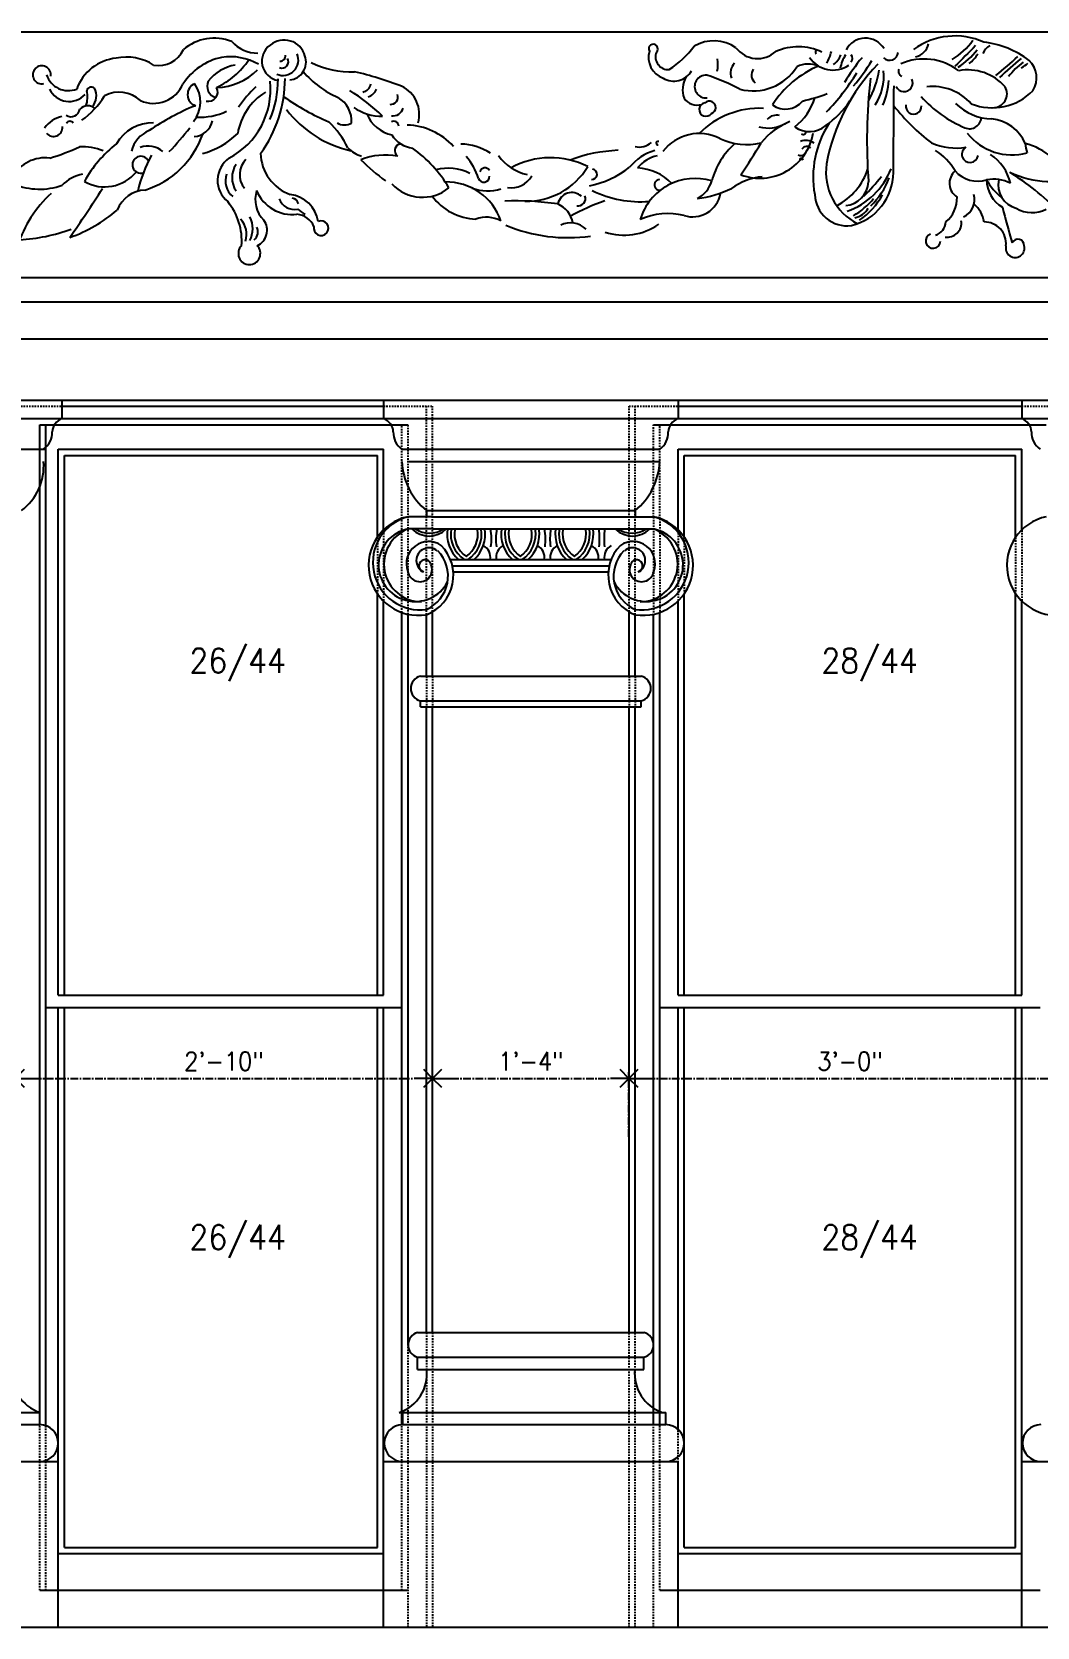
# Model space of a CAD drawing. Header units: inches. Extents: x 10 to 565, y 33 to 838.
# Drawn here: x 383 to 464.8, y 378.8 to 508.8 of the extents above; entities that cross this region are included whole.
import ezdxf

# ---------------------------------------------------------------- set-up
doc = ezdxf.new("R2010")
doc.units = ezdxf.units.IN
doc.header["$LTSCALE"] = 0.5
doc.header["$MEASUREMENT"] = 0
doc.linetypes.add('CENTER', pattern=[2, 1.25, -0.25, 0.25, -0.25])
doc.linetypes.add('HIDDEN', pattern=[0.375, 0.25, -0.125])
for name, color, linetype in [('A-ANNO-DIMS', 7, 'Continuous'), ('A-ANNO-NOTE', 7, 'Continuous'), ('A-ELEV', 2, 'Continuous'), ('A-ELEV-FNSH', 2, 'Continuous'), ('A-GLAZ-PRHT', 3, 'Continuous'), ('A-SECT-MBND', 2, 'Continuous')]:
    doc.layers.add(name, color=color, linetype=linetype)
doc.styles.add('NOTE', font='romans.shx', dxfattribs={"width": 0.9})
doc.dimstyles.new('A5-16$0', dxfattribs={"dimscale": 16, "dimtxt": 0.09375, "dimasz": 0.09375, "dimexe": 0.03125, "dimexo": 0.03125, "dimgap": 0.03125, "dimtad": 1, "dimdec": 4, "dimzin": 3, "dimdsep": 46, "dimlunit": 4, "dimtxsty": 'NOTE', "dimblk1": 'OPEN90', "dimblk2": 'OPEN90', "dimsah": 1, "dimcen": 0.09375, "dimclrd": 256, "dimclre": 256, "dimclrt": 256, "dimaunit": 1, "dimadec": 3, "dimazin": 0, "dimtfac": 0.7, "dimtdec": 4, "dimtmove": 2, "dimatfit": 3, "dimldrblk": 'OPEN90', "dimfxl": 0, "dimfrac": 1, "dimtolj": 1, "dimtzin": 1, "dimlwd": -1, "dimlwe": -1, "dimarcsym": 0})

# ---------------------------------------------------------------- blocks, each defined once
blk = doc.blocks.new('_Open90')
at = {"color": 0, "lineweight": -2}
for p, q in [((0, 0), (-1, 0)), ((-0.5, 0.5), (0, 0)), ((0, 0), (-0.5, -0.5))]:
    blk.add_line(p, q, dxfattribs=at)
blk = doc.blocks.new('*D58')
at = {"layer": 'A-ANNO-DIMS', "linetype": 'CENTER'}
for p, q in [((381.6, 418.76), (381.6, 424.03)), ((415.6, 418.76), (415.6, 424.03)), ((383.1, 423.53), (414.1, 423.53))]:
    blk.add_line(p, q, dxfattribs=at)
at = {"layer": 'Defpoints', "color": 0, "linetype": 'CENTER'}
for p in [(415.6, 423.53), (381.6, 418.26), (415.6, 418.26)]:
    blk.add_point(p, dxfattribs=at)
at = {"layer": 'A-ANNO-DIMS', "linetype": 'CENTER', "xscale": 1.5, "yscale": 1.5, "zscale": 1.5, "rotation": 180}
blk.add_blockref('_Open90', (381.6, 423.53), dxfattribs=at)
at = {"layer": 'A-ANNO-DIMS', "linetype": 'CENTER', "xscale": 1.5, "yscale": 1.5, "zscale": 1.5}
blk.add_blockref('_Open90', (415.6, 423.53), dxfattribs=at)
at = {"layer": 'A-ANNO-DIMS', "linetype": 'CENTER', "insert": (398.6, 424.93), "char_height": 1.5, "attachment_point": 5, "style": 'NOTE'}
blk.add_mtext('\\A1;2\'-10"', dxfattribs=at)
blk = doc.blocks.new('*D59')
at = {"layer": 'A-ANNO-DIMS', "linetype": 'CENTER'}
for p, q in [((415.6, 418.76), (415.6, 424.03)), ((431.6, 418.76), (431.6, 424.03)), ((417.1, 423.53), (430.1, 423.53))]:
    blk.add_line(p, q, dxfattribs=at)
at = {"layer": 'Defpoints', "color": 0, "linetype": 'CENTER'}
for p in [(431.6, 423.53), (415.6, 418.26), (431.6, 418.26)]:
    blk.add_point(p, dxfattribs=at)
at = {"layer": 'A-ANNO-DIMS', "linetype": 'CENTER', "xscale": 1.5, "yscale": 1.5, "zscale": 1.5, "rotation": 180}
blk.add_blockref('_Open90', (415.6, 423.53), dxfattribs=at)
at = {"layer": 'A-ANNO-DIMS', "linetype": 'CENTER', "xscale": 1.5, "yscale": 1.5, "zscale": 1.5}
blk.add_blockref('_Open90', (431.6, 423.53), dxfattribs=at)
at = {"layer": 'A-ANNO-DIMS', "linetype": 'CENTER', "insert": (423.6, 424.93), "char_height": 1.5, "attachment_point": 5, "style": 'NOTE'}
blk.add_mtext('\\A1;1\'-4"', dxfattribs=at)
blk = doc.blocks.new('*D60')
at = {"layer": 'A-ANNO-DIMS', "linetype": 'CENTER'}
for p, q in [((431.6, 418.76), (431.6, 424.03)), ((467.6, 418.76), (467.6, 424.03)), ((433.1, 423.53), (466.1, 423.53))]:
    blk.add_line(p, q, dxfattribs=at)
at = {"layer": 'Defpoints', "color": 0, "linetype": 'CENTER'}
for p in [(467.6, 423.53), (431.6, 418.26), (467.6, 418.26)]:
    blk.add_point(p, dxfattribs=at)
at = {"layer": 'A-ANNO-DIMS', "linetype": 'CENTER', "xscale": 1.5, "yscale": 1.5, "zscale": 1.5, "rotation": 180}
blk.add_blockref('_Open90', (431.6, 423.53), dxfattribs=at)
at = {"layer": 'A-ANNO-DIMS', "linetype": 'CENTER', "xscale": 1.5, "yscale": 1.5, "zscale": 1.5}
blk.add_blockref('_Open90', (467.6, 423.53), dxfattribs=at)
at = {"layer": 'A-ANNO-DIMS', "linetype": 'CENTER', "insert": (449.6, 424.93), "char_height": 1.5, "attachment_point": 5, "style": 'NOTE'}
blk.add_mtext('\\A1;3\'-0"', dxfattribs=at)

msp = doc.modelspace()

# ---------------------------------------------------------------- linework, layer by layer
at = {"layer": 'A-ELEV'}
for p, q in [((333.18405, 508.82499), (562.10601, 508.81635)), ((326.66897, 488.81194), (562.12552, 488.81194)), ((328.16897, 486.81194), (561.26663, 486.81194)), ((330.66897, 483.81194), (559.97829, 483.81194)), ((334.66897, 478.81194), (557.83105, 478.81194)), ((385.40043, 478.81194), (385.40043, 477.31194)), ((411.60043, 478.81194), (411.60043, 477.31194)), ((435.60043, 478.81194), (435.60043, 477.31194)), ((463.60043, 478.81194), (463.60043, 477.31194)), ((334.66897, 477.31194), (557.18688, 477.31194)), ((385.40043, 478.31194), (411.60043, 478.31194)), ((435.60043, 478.31194), (463.60043, 478.31194)), ((383.60043, 476.81194), (413.60043, 476.81194)), ((383.60043, 395.31194), (383.60043, 476.81194)), ((384.10043, 395.22616), (384.10043, 476.81194)), ((433.60043, 476.81194), (465.60043, 476.81194)), ((336.16897, 474.81194), (384.10043, 474.81194)), ((413.10043, 474.81194), (434.10043, 474.81194)), ((413.60043, 473.81194), (434.10043, 473.81194)), ((415.10043, 469.81194), (432.10043, 469.81194)), ((415.10043, 469.81194), (415.10043, 469.31194)), ((432.10043, 469.81194), (432.10043, 469.31194)), ((415.60043, 469.31194), (413.60043, 469.31194)), ((415.60043, 468.31194), (413.60043, 468.31194)), ((415.60043, 469.31194), (431.60043, 469.31194)), ((415.60043, 468.31194), (431.60043, 468.31194)), ((431.60043, 469.31194), (433.60043, 469.31194)), ((431.60043, 468.31194), (433.60043, 468.31194)), ((417.05725, 465.81194), (430.1436, 465.81194)), ((417.21096, 465.31194), (429.9899, 465.31194)), ((417.28625, 464.81194), (429.9146, 464.81194)), ((415.60043, 456.31194), (415.60043, 461.57113)), ((431.60043, 456.31194), (431.60043, 461.57113)), ((413.10043, 395.31194), (413.10043, 461.49791)), ((413.60043, 401.81194), (413.60043, 461.35861)), ((415.10043, 456.31194), (415.10043, 461.32675)), ((432.10043, 456.31194), (432.10043, 461.32675)), ((433.60043, 395.31194), (433.60043, 461.35861)), ((434.10043, 395.31194), (434.10043, 461.49791)), ((414.60043, 456.31194), (432.60043, 456.31194)), ((414.60043, 453.81194), (414.60043, 454.31194)), ((414.60043, 454.31194), (432.60043, 454.31194)), ((414.60043, 453.81194), (432.60043, 453.81194)), ((415.10043, 402.81194), (415.10043, 453.81194)), ((415.60043, 402.81194), (415.60043, 453.81194)), ((431.60043, 402.81194), (431.60043, 453.81194)), ((432.10043, 402.81194), (432.10043, 453.81194)), ((432.60043, 453.81194), (432.60043, 454.31194)), ((384.10043, 429.31194), (413.10043, 429.31194)), ((434.10043, 429.31194), (465.10043, 429.31194)), ((414.3812, 402.81194), (432.81965, 402.81194)), ((414.3812, 399.81194), (414.3812, 400.81194)), ((414.3812, 400.81194), (432.81965, 400.81194)), ((432.81965, 399.81194), (432.81965, 400.81194)), ((414.3812, 399.81194), (432.81965, 399.81194)), ((337.35043, 396.31194), (383.60043, 396.31194)), ((337.35043, 395.31194), (383.60043, 395.31194)), ((412.8812, 396.31194), (434.60043, 396.31194)), ((413.16198, 395.31194), (413.16198, 396.31194)), ((413.16198, 395.31194), (434.60043, 395.31194)), ((434.60043, 395.31194), (434.60043, 396.31194)), ((335.85043, 392.31194), (385.10043, 392.31194)), ((385.10043, 378.81194), (385.10043, 392.31194)), ((411.60043, 378.81194), (411.60043, 392.31194)), ((411.60043, 392.31194), (435.60043, 392.31194)), ((435.60043, 378.81194), (435.60043, 392.31194)), ((463.60043, 378.81194), (463.60043, 392.31194)), ((463.60043, 392.31194), (487.60043, 392.31194)), ((383.60043, 381.81194), (413.60043, 381.81194)), ((434.10273, 381.81194), (465.10043, 381.81194)), ((228.47461, 378.81194), (544.85043, 378.81194))]:
    msp.add_line(p, q, dxfattribs=at)
at = {"layer": 'A-ELEV', "linetype": 'HIDDEN'}
for p, q in [((381.60043, 478.31194), (385.40043, 478.31194)), ((411.60043, 478.31194), (415.60043, 478.31194)), ((415.10043, 461.32675), (415.10043, 478.31194)), ((415.60043, 461.57113), (415.60043, 478.31194)), ((431.60043, 461.57113), (431.60043, 478.31194)), ((431.60043, 478.31194), (435.60043, 478.31194)), ((432.10043, 461.32675), (432.10043, 478.31194)), ((463.60043, 478.31194), (467.60043, 478.31194)), ((413.10043, 461.49791), (413.10043, 476.81194)), ((413.60043, 461.35861), (413.60043, 476.81194)), ((433.60043, 469.28339), (433.60043, 476.81194)), ((434.10043, 469.14409), (434.10043, 476.81194)), ((433.60043, 469.28339), (433.60043, 461.35861)), ((434.10043, 469.14409), (434.10043, 461.49791)), ((413.60043, 378.81194), (413.60043, 401.81194)), ((415.10043, 402.81194), (415.10043, 378.81194)), ((415.60043, 402.81194), (415.60043, 378.81194)), ((431.60043, 378.81194), (431.60043, 402.81194)), ((432.10273, 378.81194), (432.10273, 402.81194)), ((383.60043, 381.81194), (383.60043, 395.31194)), ((413.10043, 381.81194), (413.10043, 395.29584)), ((433.60043, 378.81194), (433.60043, 395.31194)), ((434.10273, 381.81194), (434.10273, 395.31194)), ((384.10043, 381.81194), (384.10043, 395.22616))]:
    msp.add_line(p, q, dxfattribs=at)
at = {"layer": 'A-ELEV'}
for centre, radius, start, end in [((385.83925, 476.15301), 1.23923, 110.7388655, 176.3819587), ((411.1616, 476.15301), 1.23923, 3.6180413, 69.2611345), ((436.03925, 476.15301), 1.23923, 110.7388655, 176.3819587), ((463.1616, 476.15301), 1.23923, 3.6180413, 69.2611345), ((382.99213, 476.14452), 1.61269, 304.2787463, 3.0812951), ((414.00873, 476.14452), 1.61269, 176.9187049, 235.7212537), ((433.19213, 476.14452), 1.61269, 304.2787463, 3.0812951), ((466.00873, 476.14452), 1.61269, 176.9187049, 235.7212537), ((379.4, 473.43213), 4.51642, 306.7204967, 4.8240127), ((418.56077, 474.04212), 5.4652, 182.4137968, 230.7163056), ((428.64008, 474.04212), 5.4652, 309.2836944, 357.5862032), ((414.44664, 465.33742), 4.06361, 102.0193723, 279.2584166), ((414.59048, 465.57986), 3.86117, 104.8573023, 277.8746674), ((414.1816, 465.38594), 2.98316, 101.2340506, 332.23056), ((414.70043, 465.44817), 3.06777, 111.0123103, 269.6653934), ((433.01926, 465.38594), 2.98316, 207.76944, 78.7659494), ((432.61037, 465.57986), 3.86117, 262.1253326, 75.1426977), ((432.75421, 465.33742), 4.06361, 260.7415834, 77.9806277), ((432.50042, 465.44817), 3.06777, 270.3346066, 68.9876897), ((466.44664, 465.33742), 4.06361, 102.0193723, 279.2584166), ((415.2741, 465.49492), 1.80141, 55.0484263, 200.7638381), ((415.30171, 465.74209), 1.03065, 49.610525, 244.2939653), ((413.83572, 464.54798), 3.46061, 291.4356882, 44.4503972), ((433.36513, 464.54798), 3.46061, 135.5496028, 248.5643118), ((431.92675, 465.49492), 1.80141, 339.2361619, 124.9515737), ((431.89914, 465.74209), 1.03065, 295.7060347, 130.389475), ((414.98808, 465.29621), 0.50086, 21.2187294, 254.5508944), ((413.8852, 464.46937), 2.97389, 294.1188898, 43.7830049), ((433.31565, 464.46937), 2.97389, 136.2169951, 245.8811102), ((432.21277, 465.29621), 0.50086, 285.4491056, 158.7812706), ((414.56789, 464.99855), 0.98849, 188.2748238, 26.1785653), ((432.63296, 464.99855), 0.98849, 153.8214347, 351.7251762), ((414.85043, 455.31194), 1.03078, 104.0362435, 255.9637565), ((432.35043, 455.31194), 1.03078, 284.0362435, 75.9637565), ((414.6312, 401.81194), 1.03078, 104.0362435, 255.9637565), ((432.56965, 401.81194), 1.03078, 284.0362435, 75.9637565), ((384.66327, 399.46254), 3.32504, 173.9680527, 251.3583902), ((411.81836, 399.46254), 3.32504, 288.6416098, 6.0319473), ((435.38249, 399.46254), 3.32504, 173.9680527, 251.3583902), ((383.60043, 393.81194), 1.5, 270, 90), ((413.16198, 393.81194), 1.5, 90, 270), ((434.60043, 393.81194), 1.5, 270, 90), ((465.16198, 393.81194), 1.5, 90, 270)]:
    msp.add_arc(centre, radius, start, end, dxfattribs=at)
at = {"layer": 'A-ELEV-FNSH'}
for centre, radius, start, end in [((458.17007, 502.75432), 5.73859, 65.8760573, 126.1791746), ((393.25076, 508.35226), 2.26511, 260.3346434, 334.523312), ((397.80615, 504.47868), 3.83517, 68.1656079, 130.8900954), ((401.38628, 510.02359), 2.92887, 222.663474, 269.7643866), ((403.29287, 506.44176), 1.60412, 125.4128332, 259.6712617), ((403.49935, 506.39883), 1.76459, 15.1916791, 130.0742056), ((434.99179, 506.75393), 1.80067, 164.1606874, 250.0052333), ((433.57439, 507.44844), 0.37467, 312.9503017, 212.8129419), ((434.80652, 506.79629), 1.0474, 158.8502632, 273.5445823), ((430.31296, 512.67664), 8.29121, 303.3517204, 322.7943189), ((438.51212, 504.93767), 3.1581, 55.2303046, 120.3443866), ((442.07242, 508.85521), 2.20143, 216.9497463, 312.4920937), ((445.38334, 503.00774), 4.60113, 65.2114322, 113.3531727), ((447.0496, 507.18493), 0.24814, 132.2330065, 213.5037546), ((443.62639, 508.35367), 4.59995, 333.0126817, 345.8395525), ((450.86375, 506.52205), 1.78757, 32.1496766, 152.2514189), ((452.83562, 507.20332), 0.69407, 224.1393431, 356.0983356), ((454.64877, 508.12468), 1.37037, 282.6128338, 348.4244551), ((454.93628, 511.51192), 5.7673, 301.3563325, 324.3477183), ((273789.10993, -273080.27309), 386728.93887, 134.9728965833, 134.9732495187), ((455.13608, 511.05911), 6.07661, 302.6993856, 322.6039217), ((461.7408, 506.48239), 1.44012, 121.568247, 156.0063586), ((459.54098, 500.28911), 7.764, 53.1459937, 82.7893585), ((383.76603, 505.32811), 0.73669, 350.5214135, 282.5212181), ((390.22547, 502.8538), 3.85377, 96.1082456, 160.0545949), ((390.64821, 502.65521), 4.11562, 57.3194119, 101.6745889), ((399.46777, 501.8495), 5.01124, 102.1427295, 147.0182772), ((400.1468, 502.52386), 3.65036, 99.9507715, 141.0021045), ((395.05424, 510.40075), 6.78169, 295.7848194, 325.3297917), ((399.11846, 502.28548), 4.51844, 59.5883074, 98.9736962), ((403.40684, 506.53456), 1.25702, 246.5415932, 23.4045632), ((403.34647, 506.3834), 0.50841, 244.6283628, 33.4895291), ((403.15913, 506.90606), 0.46414, 269.281127, 3.6027577), ((403.82856, 506.36632), 1.46015, 275.4783307, 19.8127086), ((408.91661, 512.68148), 7.10948, 243.0636659, 272.495586), ((436.03411, 506.20161), 2.81684, 347.9993574, 8.6281325), ((441.03745, 505.47063), 1.16785, 136.9172406, 200.9807969), ((441.71265, 508.23241), 4.21547, 255.0367344, 327.8221051), ((442.43164, 505.3133), 0.85208, 145.6693264, 229.3366144), ((450.16224, 498.53138), 8.12782, 112.5131239, 147.6918552), ((446.2237, 504.04162), 2.16234, 67.5298804, 115.8577712), ((448.22224, 508.01546), 2.2972, 213.9330428, 303.7937609), ((463.39019, 495.15706), 15.96359, 136.2333668, 169.4802858), ((447.17473, 507.58646), 1.79192, 307.5624871, 339.1177935), ((451.49852, 505.39971), 2.7297, 145.4515429, 170.1779835), ((463.99144, 495.71746), 17.34439, 140.6114254, 148.8250056), ((449.34125, 506.66712), 0.46166, 319.3637892, 40.6362108), ((438.04661, 514.35355), 15.47109, 320.0348239, 329.4791687), ((453.99448, 505.61482), 0.44467, 157.4714464, 247.5253096), ((455.63598, 501.94268), 4.67346, 52.7540942, 113.7072035), ((457.18907, 508.86812), 3.37972, 309.124024, 327.0103617), ((441.57391, 529.81866), 31.61896, 309.0539906, 313.3555888), ((496.53314, 467.63346), 51.10883, 130.2038844, 132.8478405), ((467.89804, 500.89136), 6.88257, 127.5606887, 141.4060474), ((462.14568, 508.49645), 2.9521, 298.6694897, 311.5482002), ((462.85781, 505.07671), 1.95589, 327.7706234, 46.7619134), ((385.91937, 505.90241), 1.86383, 197.946287, 291.5131283), ((392.85739, 505.62798), 2.626, 246.2461065, 336.4193614), ((396.61341, 503.72268), 0.97511, 114.4717184, 249.6229618), ((394.13291, 503.1294), 2.55046, 320.9244059, 35.4923929), ((398.23268, 504.4265), 1.00362, 156.8538538, 252.8395283), ((397.86639, 509.1861), 4.89376, 271.6140119, 315.2646786), ((396.05908, 504.13625), 6.33612, 297.7678742, 6.0423705), ((392.97933, 505.1097), 10.60465, 324.2627097, 359.5608538), ((395.15485, 504.85854), 7.85041, 336.1159712, 0.9495088), ((411.05771, 510.7008), 7.88166, 220.472891, 246.3270441), ((402.67654, 477.41657), 28.91376, 68.9173051, 76.9075554), ((409.78884, 504.70833), 0.79159, 279.1088115, 350.8376357), ((435.2554, 506.4759), 1.66519, 238.125782, 330.4704786), ((437.96846, 504.10414), 2.00097, 148.49816, 199.8680069), ((437.87324, 504.37249), 0.92904, 85.9006958, 275.5698097), ((433.2013, 490.40122), 15.63331, 61.6527492, 72.3564849), ((434.61163, 514.98367), 18.21226, 315.8616203, 328.5544744), ((497.35184, 499.94316), 46.36435, 173.681874, 184.1292572), ((445.13085, 506.72508), 6.93047, 329.5039902, 351.5764004), ((448.11912, 505.21919), 4.24011, 326.480035, 5.9317662), ((447.08853, 505.14438), 5.67545, 336.2675866, 357.0591108), ((454.01515, 504.65495), 0.70161, 203.0069073, 27.1812429), ((459.19188, 501.65118), 4.07719, 41.6185973, 100.2762862), ((385.9937, 504.9133), 1.76084, 205.0260149, 317.6849523), ((382.83226, 507.40012), 7.13346, 305.8719975, 327.8300073), ((385.3743, 503.51497), 2.113, 339.7665139, 14.067434), ((387.79873, 503.94478), 0.38405, 49.4387408, 167.3988941), ((386.93349, 503.61209), 1.27793, 316.3762673, 29.2513485), ((390.0803, 501.43689), 2.48019, 46.1146644, 119.1942153), ((397.33376, 503.93302), 0.7616, 256.3359484, 28.3165997), ((404.51275, 499.75953), 4.8591, 121.5040634, 170.5588873), ((408.43727, 496.78738), 10.46916, 133.7270819, 145.7471655), ((415.58304, 520.92067), 21.18567, 235.1184931, 246.5508298), ((406.72002, 501.51822), 2.2878, 356.6867166, 59.1523847), ((399.90805, 489.92638), 16.71914, 46.000636, 57.6435832), ((410.11639, 504.45333), 0.94629, 285.0148732, 342.2668905), ((412.19941, 503.50009), 0.58304, 263.0578071, 22.0795974), ((412.00956, 502.1281), 2.50567, 343.3617396, 64.7789427), ((437.13856, 504.1202), 1.26141, 213.4933026, 287.2660088), ((438.1515, 502.66803), 0.51691, 289.5370853, 133.280971), ((444.34531, 504.34426), 1.807, 234.3733659, 320.0117371), ((441.90914, 505.03225), 5.08731, 309.0495536, 342.0288272), ((441.00869, 522.37531), 19.76443, 283.8197525, 289.9438978), ((443.21442, 507.47597), 7.68573, 305.0487667, 326.1903961), ((-733.76939, 509.69552), 1186.97141, 359.40522757, 359.74519467), ((462.94414, 510.39405), 10.19226, 222.196832, 247.0199195), ((456.30584, 500.10494), 4.27851, 41.9060312, 96.0549654), ((461.19191, 507.2931), 4.6529, 248.5458271, 315.5306265), ((461.26327, 503.78251), 1.13415, 267.3335891, 30.5576707), ((385.92856, 499.61386), 2.37858, 102.690095, 144.6403281), ((386.1435, 502.63113), 0.71817, 237.0125097, 352.0813198), ((387.51067, 501.85165), 0.94513, 51.4027968, 133.9415661), ((403.7409, 484.41305), 19.85327, 112.0929491, 124.4635971), ((396.61855, 507.08488), 5.21329, 267.1066228, 294.9518976), ((410.89276, 507.97101), 9.0424, 217.264821, 257.6392572), ((411.44548, 505.90483), 3.95232, 234.9695251, 271.1095198), ((412.86582, 503.20484), 2.83317, 202.0587558, 257.9808484), ((412.35843, 502.85086), 0.86904, 262.2066575, 344.2939897), ((442.25269, 495.65068), 6.94918, 87.5580015, 135.2761404), ((437.87329, 502.49815), 0.55148, 97.9395116, 324.8785446), ((443.60299, 501.04965), 0.98768, 75.0911837, 139.0840971), ((466.32111, 513.02735), 16.64974, 217.8939981, 232.7354492), ((454.79344, 502.76119), 0.64042, 169.8455138, 3.0084492), ((461.2952, 506.12555), 4.39604, 225.4447688, 268.2176388), ((459.34391, 501.90422), 0.9706, 247.0199195, 358.7415085), ((384.7164, 501.03096), 0.72615, 218.2599655, 6.743135), ((386.06045, 501.2347), 0.3069, 32.4595973, 154.2667932), ((392.84481, 497.93837), 3.48688, 89.7421612, 149.3826123), ((393.48844, 498.467), 2.51453, 112.9913158, 165.2106686), ((377.16785, 515.49859), 23.62252, 315.9584624, 322.1594699), ((396.08311, 501.90358), 1.60712, 273.3591303, 348.6056999), ((395.20538, 505.1181), 6.4175, 284.8813076, 314.700546), ((402.5665, 496.53763), 6.7457, 24.8530453, 47.168719), ((408.43403, 502.47986), 1.23345, 240.0932352, 297.5219099), ((412.44203, 501.1432), 0.39527, 1.7845181, 120.6392237), ((413.37744, 495.94799), 5.28607, 42.144468, 88.2555163), ((442.25397, 501.31565), 4.41651, 249.6846956, 350.2123073), ((442.91818, 503.9388), 2.94879, 255.6961606, 299.2974217), ((446.83546, 496.18103), 5.74617, 111.7769592, 141.1175704), ((446.30655, 502.71611), 2.02339, 233.8905791, 310.7796381), ((445.7946, 500.71045), 0.2447, 233.6739443, 11.2198092), ((454.61706, 497.00327), 8.01541, 146.813342, 190.3706899), ((462.78935, 503.39788), 4.59553, 217.9062801, 285.729962), ((460.85579, 498.46903), 3.27661, 22.6883342, 84.6996711), ((379.00322, 516.21169), 18.48539, 287.0039378, 295.0350247), ((387.0667, 495.09906), 4.37061, 67.2187155, 93.1607585), ((396.1996, 491.67654), 10.24685, 128.3340821, 151.0876865), ((392.42738, 497.65784), 1.86212, 49.6370916, 110.8160869), ((390.04177, 502.82686), 7.21118, 287.204438, 341.1827874), ((410.61268, 501.31339), 2.73355, 225.2281023, 253.1135107), ((414.24096, 501.64785), 2.3099, 211.7083613, 263.1924794), ((413.06393, 499.15064), 0.55406, 96.8173055, 234.9386948), ((407.50719, 490.47866), 10.97757, 30.8970151, 53.951476), ((417.81749, 495.19756), 4.48604, 56.3453943, 88.8494459), ((432.4369, 500.93101), 1.49124, 256.571204, 311.4758647), ((433.9732, 499.75718), 0.14932, 63.3287714, 276.0438766), ((437.31526, 496.83287), 3.70788, 63.0072976, 142.8820157), ((444.24309, 495.13782), 6.09684, 131.1210749, 165.3600753), ((441.16624, 504.6495), 5.00646, 244.3385517, 283.8233305), ((401.41063, 523.68479), 47.41418, 326.0040096, 329.7350075), ((445.98669, 498.74712), 1.2299, 55.57014, 110.1930296), ((446.09642, 499.01412), 0.4859, 48.3091587, 147.9360336), ((458.22843, 504.28214), 4.92483, 246.1837322, 279.6376646), ((459.38319, 498.84849), 0.66599, 119.7285998, 351.9623947), ((469.25164, 500.44527), 5.41981, 187.5528599, 195.7462609), ((462.52126, 494.50086), 5.40529, 48.8020026, 75.4538119), ((384.01108, 495.58224), 2.97886, 82.3227261, 151.3284373), ((391.82897, 498.00081), 0.68349, 24.6854645, 287.4947319), ((401.72481, 493.61353), 10.3854, 150.2287919, 167.6103405), ((400.28969, 496.72414), 2.21255, 125.3040617, 231.568662), ((401.16526, 496.9373), 1.90812, 145.6102403, 214.3897597), ((401.64489, 497.18697), 1.76459, 135.0664322, 218.6549382), ((405.24306, 499.01022), 3.65712, 181.4788062, 250.1672236), ((411.75288, 493.41902), 5.37065, 79.3474369, 111.8303453), ((421.69994, 510.33329), 16.88072, 224.9629291, 233.9435051), ((414.73392, 495.48394), 4.80923, 16.8367865, 41.4587099), ((424.17413, 501.06073), 3.961, 215.7955069, 257.4044158), ((425.21279, 491.80689), 6.76238, 63.3750289, 118.4266762), ((431.27044, 486.34929), 12.83614, 92.5233666, 110.392927), ((434.76348, 495.32127), 3.96935, 105.4398392, 141.5594952), ((434.65069, 495.75579), 3.07793, 104.3793904, 139.9146025), ((445.60705, 499.17989), 0.42387, 238.7516809, 319.5563675), ((445.64965, 498.37455), 0.14047, 355.2723405, 184.7276595), ((452.35111, 497.38716), 4.70624, 171.637816, 243.0991764), ((454.06476, 495.18491), 4.70032, 29.3527296, 57.8367911), ((458.9188, 495.63158), 3.85759, 12.8277281, 56.1972552), ((387.71919, 494.07078), 3.2263, 101.3187017, 135.7048028), ((388.87891, 499.53564), 3.34043, 240.4194226, 320.7456981), ((400.32405, 496.67686), 1.60909, 159.4029179, 231.9840764), ((416.85775, 493.7254), 3.99027, 63.5291269, 104.347833), ((419.7756, 497.04988), 0.47147, 201.5218498, 1.1016463), ((419.86458, 497.28931), 0.44881, 34.1099177, 162.4690807), ((422.03173, 497.99129), 1.87199, 259.8241456, 331.4642121), ((423.27888, 500.81546), 5.78161, 268.4494467, 329.1669775), ((426.71685, 504.18993), 8.08405, 281.8061879, 307.6463942), ((428.57801, 497.21335), 0.42477, 266.2777857, 83.3235089), ((432.0611, 493.49128), 4.25296, 44.5660117, 86.8364416), ((436.98962, 492.21979), 4.66018, 73.101792, 163.6198847), ((434.11219, 496.35953), 0.43138, 94.7553356, 278.1026207), ((436.08541, 497.33269), 2.35155, 297.75406, 343.8538709), ((443.03983, 491.71418), 5.34132, 96.3931866, 125.3300476), ((446.07338, 499.29801), 5.25424, 297.7881744, 341.9561892), ((447.35614, 499.86676), 6.00687, 289.6681212, 338.5678488), ((448.66324, 497.38484), 4.47484, 283.6447802, 359.8624557), ((432.07536, 513.31378), 25.84869, 316.2348088, 320.9881024), ((446.90077, 499.15141), 6.2979, 314.3436616, 339.2499275), ((459.04173, 496.48823), 1.33265, 131.3305186, 237.4751658), ((460.00001, 499.11442), 2.45393, 221.4829747, 287.4965564), ((461.26535, 493.61809), 3.19972, 63.7587948, 99.4902057), ((463.31847, 496.7729), 2.58068, 179.9751979, 239.9969978), ((464.72327, 498.92327), 4.5286, 208.3491788, 232.307548), ((463.6206, 496.33968), 1.94066, 166.7742066, 256.0425719), ((466.0912, 504.88985), 8.27018, 245.2224708, 288.7222786), ((451.22966, 479.06298), 21.57333, 44.6184041, 58.1145015), ((383.5814, 501.46968), 5.46103, 247.6981898, 289.5627479), ((390.94017, 488.54024), 9.58247, 132.055879, 162.6304942), ((309.80487, 546.02974), 93.39489, 324.7054513, 327.6566235), ((392.28333, 493.39828), 2.54239, 92.4487382, 159.1754063), ((403.56078, 495.16715), 2.40728, 162.4825939, 224.5332673), ((404.16237, 497.06199), 3.12465, 201.9949579, 277.1209988), ((403.66965, 492.93384), 2.65708, 9.7181732, 82.808366), ((414.77604, 498.75209), 3.40257, 222.7101268, 309.2084525), ((419.3137, 498.23058), 4.67101, 216.6474717, 267.6248054), ((416.71688, 491.88799), 4.70667, 18.9160182, 91.1330286), ((420.06281, 499.32325), 3.45654, 249.0460338, 288.5472806), ((426.94522, 494.564), 1.16921, 47.8711516, 168.2906816), ((427.46131, 495.24161), 0.59096, 258.6224802, 21.3509232), ((432.55823, 504.05729), 9.07294, 244.1462103, 274.4240339), ((436.78219, 496.06007), 2.30421, 252.495544, 349.6514868), ((436.17145, 503.75007), 8.55808, 276.7710532, 296.2084049), ((449.38463, 495.66945), 2.65429, 182.3552552, 277.2339248), ((449.05067, 496.71776), 2.06029, 275.6772373, 356.8517094), ((446.60205, 498.77056), 6.51163, 305.6020732, 330.4232264), ((455.8033, 495.28074), 2.52331, 309.4706606, 1.9044662), ((458.13788, 495.1805), 1.60964, 296.6135325, 14.3620996), ((381.88961, 503.7287), 12.37496, 289.5620384, 310.3815348), ((394.92139, 491.76543), 5.13304, 355.9279134, 38.9306868), ((404.33637, 495.66457), 1.31458, 199.9458773, 282.1977493), ((404.09, 494.70496), 0.58351, 10.0248731, 82.9664352), ((406.15292, 495.943), 2.19361, 225.4529498, 244.4114654), ((422.35046, 471.18307), 23.86885, 81.6896403, 92.0944765), ((424.96784, 492.88866), 2.08595, 10.0417119, 66.4782014), ((435.00944, 479.17538), 16.75888, 108.730553, 119.1738917), ((446.54379, 499.43982), 6.51827, 300.8400876, 319.9064881), ((449.58071, 495.39888), 1.78242, 283.8649644, 328.0287681), ((458.12626, 492.94633), 2.44004, 9.1149731, 49.7203592), ((520.55048, 509.0664), 60.29886, 193.9419882, 196.8006164), ((464.4421, 496.59159), 2.49448, 238.8703023, 297.2829563), ((381.2112, 506.00222), 14.13613, 273.0395124, 290.4883118), ((398.71571, 492.3476), 1.72712, 340.725887, 44.0960463), ((398.89609, 492.79128), 2.051, 331.4758524, 27.7792688), ((400.51342, 492.51938), 0.8553, 311.0842006, 26.8135675), ((400.74661, 492.6571), 1.3716, 293.6738045, 36.8081699), ((404.41784, 492.31845), 1.64827, 23.0621233, 85.4110273), ((406.51776, 492.82915), 0.59879, 166.9727191, 112.5010191), ((419.98211, 491.26363), 2.45618, 61.0940946, 110.545386), ((426.64185, 505.30266), 13.24658, 247.497521, 277.9439435), ((426.84529, 491.49401), 1.76721, 44.6553685, 117.2822815), ((431.1796, 497.20355), 4.94383, 252.0109361, 305.0950122), ((434.77454, 488.5832), 5.44057, 76.0174321, 114.497501), ((456.24039, 493.37061), 1.16754, 286.3497571, 358.1479386), ((457.52646, 493.25296), 1.1598, 261.0477643, 8.0100683), ((460.55226, 491.56348), 1.76948, 354.7290989, 90.5430203), ((456.3758, 491.78942), 0.60288, 110.9603308, 357.2067724), ((463.28914, 491.40745), 0.51767, 359.2779137, 153.6168972), ((400.66941, 490.75921), 0.89783, 134.3783642, 45.6216358), ((463.06051, 491.21218), 0.76976, 165.8065627, 14.1934562), ((415.31332, 469.71926), 1.98571, 225.1313272, 314.8686728), ((415.34903, 470.01551), 2.04649, 236.3495848, 303.6504152), ((419.60505, 467.89629), 2.82597, 171.5421295, 227.5247591), ((419.60505, 467.89629), 2.52544, 170.5268719, 235.6230181), ((419.60505, 467.89629), 2.22491, 170.5268719, 235.6230181), ((417.06618, 467.89629), 2.22491, 304.3769819, 9.4731281), ((417.06618, 467.89629), 2.52544, 304.3769819, 9.4731281), ((417.06618, 467.89629), 2.82597, 312.4752409, 8.4578705), ((415.57366, 467.47357), 4.82104, 352.5913028, 10.0145224), ((425.57371, 467.47357), 4.82104, 169.9854776, 187.4086972), ((424.01137, 467.89629), 2.82597, 171.5421295, 227.5247591), ((424.01137, 467.89629), 2.52544, 170.5268719, 235.6230181), ((424.01137, 467.89629), 2.22491, 170.5268719, 235.6230181), ((421.4725, 467.89629), 2.22491, 304.3769819, 9.4731281), ((421.4725, 467.89629), 2.52544, 304.3769819, 9.4731281), ((421.4725, 467.89629), 2.82597, 312.4752409, 8.4578705), ((419.97997, 467.47357), 4.82104, 352.5913028, 10.0145224), ((429.98002, 467.47357), 4.82104, 169.9854776, 187.4086972), ((428.41768, 467.89629), 2.82597, 171.5421295, 227.5247591), ((428.41768, 467.89629), 2.52544, 170.5268719, 235.6230181), ((428.41768, 467.89629), 2.22491, 170.5268719, 235.6230181), ((425.87881, 467.89629), 2.22491, 304.3769819, 9.4731281), ((425.87881, 467.89629), 2.52544, 304.3769819, 9.4731281), ((425.87881, 467.89629), 2.82597, 312.4752409, 8.4578705), ((424.38629, 467.47357), 4.82104, 352.5913028, 10.0145224), ((434.38634, 467.47357), 4.82104, 169.9854776, 187.4086972), ((431.88753, 469.71926), 1.98571, 225.1313272, 314.8686728), ((431.85182, 470.01551), 2.04649, 236.3495848, 303.6504152), ((419.21866, 465.99868), 1.08982, 350.1337464, 61.8708896), ((421.85889, 465.99868), 1.08982, 118.1291104, 189.8662536), ((423.62497, 465.99868), 1.08982, 350.1337464, 61.8708896), ((426.2652, 465.99868), 1.08982, 118.1291104, 189.8662536), ((428.03129, 465.99868), 1.08982, 350.1337464, 61.8708896), ((430.67152, 465.99868), 1.08982, 118.1291104, 189.8662536)]:
    msp.add_arc(centre, radius, start, end, dxfattribs=at)
at = {"layer": 'A-GLAZ-PRHT'}
for p, q in [((385.10043, 430.31194), (385.10043, 474.81194)), ((385.10043, 474.81194), (411.60043, 474.81194)), ((411.60043, 468.21279), (411.60043, 474.81194)), ((435.60043, 468.21279), (435.60043, 474.81194)), ((435.60043, 474.81194), (463.60043, 474.81194)), ((463.60043, 468.21279), (463.60043, 474.81194)), ((385.60043, 474.31194), (411.10043, 474.31194)), ((385.60043, 430.31194), (385.60043, 474.31194)), ((411.10043, 467.61837), (411.10043, 474.31194)), ((436.10043, 467.61837), (436.10043, 474.31194)), ((436.10043, 474.31194), (463.10043, 474.31194)), ((463.10043, 467.61837), (463.10043, 474.31194)), ((411.10043, 430.31194), (411.10043, 463.02363)), ((436.10043, 430.31194), (436.10043, 463.02363)), ((463.10043, 430.31194), (463.10043, 463.02363)), ((411.60043, 430.31194), (411.60043, 462.42921)), ((435.60043, 430.31194), (435.60043, 462.42921)), ((463.60043, 430.31194), (463.60043, 462.42921)), ((385.10043, 430.31194), (411.60043, 430.31194)), ((385.10043, 384.81194), (385.10043, 429.31194)), ((385.10043, 429.31194), (411.60043, 429.31194)), ((385.60043, 385.31194), (385.60043, 429.31194)), ((411.10043, 385.31194), (411.10043, 429.31194)), ((411.60043, 384.81194), (411.60043, 429.31194)), ((435.60043, 430.31194), (463.60043, 430.31194)), ((435.60043, 394.92998), (435.60043, 429.31194)), ((435.60043, 429.31194), (463.60043, 429.31194)), ((436.10043, 385.31194), (436.10043, 429.31194)), ((463.10043, 385.31194), (463.10043, 429.31194)), ((463.60043, 384.81194), (463.60043, 429.31194)), ((385.60043, 385.31194), (411.10043, 385.31194)), ((436.10043, 385.31194), (463.10043, 385.31194)), ((385.10043, 384.81194), (411.60043, 384.81194)), ((435.60043, 384.81194), (463.60043, 384.81194))]:
    msp.add_line(p, q, dxfattribs=at)
at = {"layer": 'A-GLAZ-PRHT', "linetype": 'HIDDEN'}
for p, q in [((411.60043, 468.21279), (411.60043, 462.42921)), ((435.60043, 468.21279), (435.60043, 462.42921)), ((463.60043, 468.21279), (463.60043, 462.42921)), ((411.10043, 467.61837), (411.10043, 463.02363)), ((436.10043, 467.61837), (436.10043, 463.02363)), ((463.10043, 467.61837), (463.10043, 463.02363)), ((435.60043, 384.81194), (435.60043, 394.92998))]:
    msp.add_line(p, q, dxfattribs=at)
at = {"layer": 'A-SECT-MBND', "linetype": 'HIDDEN'}
for p, q in [((415.10043, 456.31194), (415.10043, 453.81194)), ((415.60043, 456.31194), (415.60043, 453.81194)), ((431.60043, 456.31194), (431.60043, 453.81194)), ((432.10043, 456.31194), (432.10043, 453.81194))]:
    msp.add_line(p, q, dxfattribs=at)

# ---------------------------------------------------------------- texts
at = {"layer": 'A-ANNO-NOTE', "char_height": 2, "attachment_point": 1, "style": 'NOTE'}
for s, insert in [('26/44', (395.78026, 458.58096)), ('28/44', (447.26674, 458.58096)), ('26/44', (395.78026, 411.58679)), ('28/44', (447.26674, 411.58679))]:
    msp.add_mtext(s, dxfattribs=dict(at, insert=insert))

# ---------------------------------------------------------------- dimensions: what is measured, and where the dimension line sits
at = {"layer": 'A-ANNO-DIMS', "linetype": 'CENTER'}
for base, p1, p2, picture, middle in [((415.60043, 423.53319), (381.60043, 418.25872), (415.60043, 418.25872), '*D58', (398.60043, 424.92604)), ((431.60043, 423.53319), (415.60043, 418.25872), (431.60043, 418.25872), '*D59', (423.60043, 424.92604)), ((467.60043, 423.53319), (431.60043, 418.25872), (467.60043, 418.25872), '*D60', (449.60043, 424.92604))]:
    dim = msp.add_linear_dim(base=base, p1=p1, p2=p2, dimstyle='A5-16$0', dxfattribs=at)
    dim.commit()
    dim.dimension.update_dxf_attribs({"geometry": picture, "text_midpoint": middle, "dimtype": 160})

doc.saveas('drawing.dxf')
